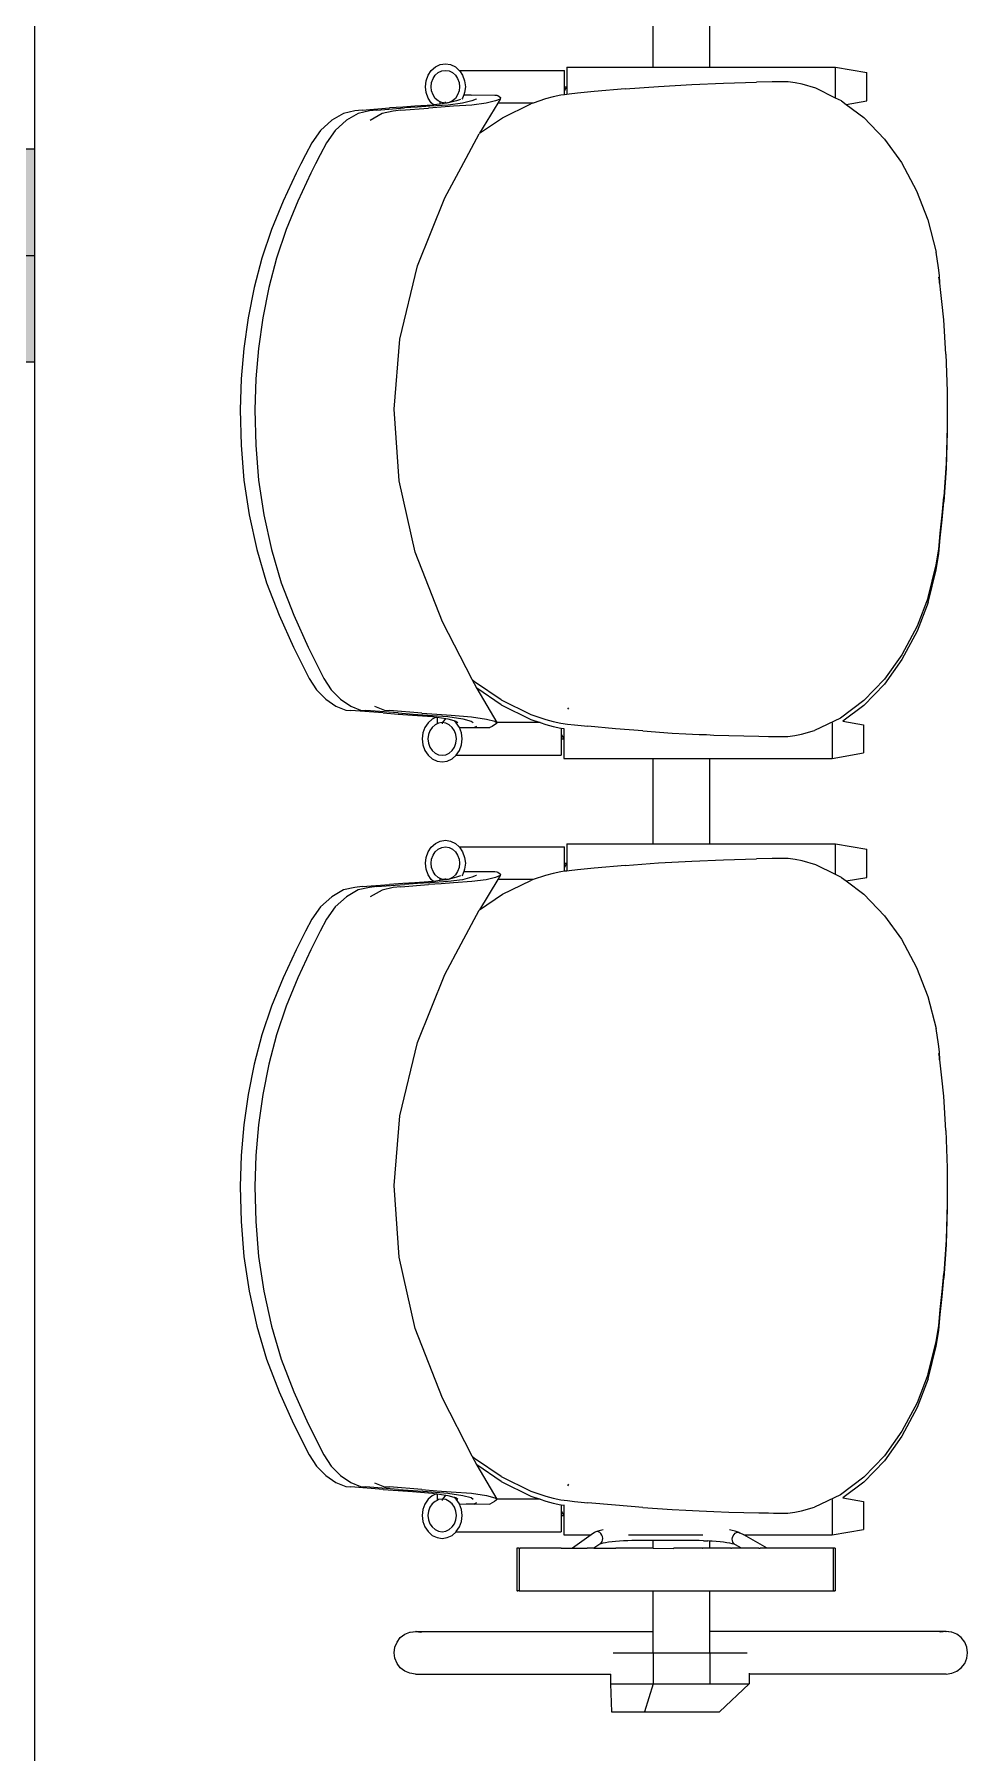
# Model space of a CAD drawing. Header units: millimetres. Extents: x -280308 to 6402717, y -14 to 2073074.
# Drawn here: x -19367 to -18711, y 563670 to 564879 of the extents above; entities that cross this region are included whole.
import ezdxf

# ---------------------------------------------------------------- set-up
doc = ezdxf.new("R2010")
doc.units = ezdxf.units.MM
doc.layers.get('0').update_dxf_attribs({"lineweight": 0})
for name, color, linetype, lineweight in [('A-ALINE-1', 91, 'Continuous', 20), ('A-ALINE-6', 117, 'Continuous', 9), ('A-FURN-EQPM', 177, 'Continuous', 0)]:
    doc.layers.add(name, color=color, linetype=linetype, lineweight=lineweight)
doc.layers.add('A-FILL-1', color=7, linetype='Continuous', lineweight=0, true_color=0x454545)

# ---------------------------------------------------------------- blocks, each defined once
blk = doc.blocks.new('A$Ccf87384a')
blk.add_wipeout([(-75, 75), (75, 75), (75, -75), (-75, -75)])
blk.add_wipeout([(-75, -75), (-75, 75), (75, 75), (75, -75)])
at = {"layer": 'A-FILL-1', "ltscale": 0.25}
h = blk.add_hatch(color=256, dxfattribs=at)
h.dxf.hatch_style = 1
h.paths.add_polyline_path([(-75, -75), (-75, 75), (75, 75), (75, -75)])
at = {"layer": 'A-ALINE-1'}
blk.add_lwpolyline([(-75, -75), (-75, 75), (75, 75), (75, -75)], close=True, dxfattribs=at)
at = {"layer": 'A-FILL-1', "ltscale": 0.25}
for p, q in [((0, 75), (0, -75)), ((-75, 0), (75, 0))]:
    blk.add_line(p, q, dxfattribs=at)
blk = doc.blocks.new('A$Cf856f872')
at = {"ltscale": 0.25}
blk.add_blockref('A$Ccf87384a', (26572.8, -9972), dxfattribs=at)
at = {"layer": 'A-ALINE-6'}
blk.add_lwpolyline([(26497.8, -12897), (26497.8, -8997), (26647.8, -8997), (26647.8, -12897)], close=True, dxfattribs=at)
blk = doc.blocks.new('A$C3a0a0d7c')
at = {"color": 0, "linetype": 'ByBlock', "lineweight": -2}
for p, q in [((-0.0692, 1.1563), (-0.0692, 1.2218)), ((-0.0292, 1.1563), (-0.0292, 1.2218)), ((-0.1574, 1.1563), (-0.1794, 1.1525)), ((-0.1794, 1.1326), (-0.1794, 1.1525)), ((-0.0692, 1.1563), (-0.1574, 1.1563)), ((-0.1574, 1.1346), (-0.1574, 1.1563)), ((-0.0292, 1.1563), (-0.0692, 1.1563)), ((0.0313, 1.1563), (-0.0292, 1.1563)), ((0.0313, 1.1563), (0.0313, 1.1371)), ((0.107, 1.1541), (0.0331, 1.1541)), ((0.0331, 1.1369), (0.0331, 1.1541)), ((0.1046, 1.1506), (0.1032, 1.1467)), ((0.1068, 1.1539), (0.1046, 1.1506)), ((0.107, 1.1541), (0.1068, 1.1539)), ((0.1097, 1.1565), (0.107, 1.1541)), ((0.1081, 1.1483), (0.1071, 1.1455)), ((0.1097, 1.1507), (0.1081, 1.1483)), ((0.1131, 1.1581), (0.1097, 1.1565)), ((0.1117, 1.1525), (0.1097, 1.1507)), ((0.1141, 1.1537), (0.1117, 1.1525)), ((0.1167, 1.1587), (0.1131, 1.1581)), ((0.1167, 1.1541), (0.1141, 1.1537)), ((0.1203, 1.1581), (0.1167, 1.1587)), ((0.1193, 1.1537), (0.1167, 1.1541)), ((0.1217, 1.1525), (0.1193, 1.1537)), ((0.1237, 1.1565), (0.1203, 1.1581)), ((0.1238, 1.1507), (0.1217, 1.1525)), ((0.1266, 1.1539), (0.1237, 1.1565)), ((0.1254, 1.1483), (0.1238, 1.1507)), ((0.1264, 1.1455), (0.1254, 1.1483)), ((0.1289, 1.1506), (0.1266, 1.1539)), ((0.1302, 1.1467), (0.1289, 1.1506)), ((-0.1574, 1.1346), (-0.1435, 1.1415)), ((-0.1435, 1.1415), (-0.134, 1.1443)), ((-0.134, 1.1443), (-0.1291, 1.1453)), ((-0.1291, 1.1453), (-0.1241, 1.146)), ((-0.1241, 1.146), (-0.1185, 1.1459)), ((-0.1185, 1.1459), (-0.113, 1.1459)), ((-0.113, 1.1459), (-0.1019, 1.1457)), ((-0.0786, 1.145), (-0.1019, 1.1457)), ((-0.0565, 1.1441), (-0.0786, 1.145)), ((-0.033, 1.1428), (-0.0565, 1.1441)), ((-0.0095, 1.141), (-0.033, 1.1428)), ((-0.0095, 1.141), (0.0122, 1.1392)), ((0.0122, 1.1392), (0.0239, 1.138)), ((0.0239, 1.138), (0.0298, 1.1373)), ((0.0298, 1.1373), (0.0313, 1.1371)), ((0.0331, 1.1426), (0.0313, 1.1426)), ((0.0331, 1.1396), (0.0313, 1.1426)), ((0.0313, 1.1371), (0.0331, 1.1369)), ((0.0331, 1.1369), (0.0357, 1.1366)), ((0.0357, 1.1366), (0.0411, 1.1354)), ((0.0798, 1.1364), (0.0781, 1.1349)), ((0.0806, 1.1366), (0.0798, 1.1364)), ((0.0819, 1.1367), (0.0806, 1.1366)), ((0.0986, 1.1368), (0.0819, 1.1367)), ((0.1, 1.1368), (0.0986, 1.1368)), ((0.1, 1.1368), (0.0986, 1.1367)), ((0.1038, 1.1368), (0.1, 1.1368)), ((0.1032, 1.1467), (0.1027, 1.1426)), ((0.1027, 1.1426), (0.1032, 1.1384)), ((0.1032, 1.1384), (0.1038, 1.1368)), ((0.1038, 1.1368), (0.1046, 1.1345)), ((0.1071, 1.1455), (0.1067, 1.1426)), ((0.1067, 1.1426), (0.1071, 1.1396)), ((0.1071, 1.1396), (0.1081, 1.1368)), ((0.1081, 1.1368), (0.1097, 1.1344)), ((0.1238, 1.1344), (0.1254, 1.1368)), ((0.1254, 1.1368), (0.1264, 1.1396)), ((0.1267, 1.1426), (0.1264, 1.1455)), ((0.1264, 1.1396), (0.1267, 1.1426)), ((0.1289, 1.1345), (0.1302, 1.1384)), ((0.1307, 1.1426), (0.1302, 1.1467)), ((0.1302, 1.1384), (0.1307, 1.1426)), ((-0.1649, 1.1301), (-0.1794, 1.1326)), ((-0.1649, 1.1301), (-0.1772, 1.1209)), ((-0.1616, 1.1326), (-0.1649, 1.1301)), ((-0.1616, 1.1326), (-0.1574, 1.1346)), ((0.0411, 1.1354), (0.0464, 1.134)), ((0.0464, 1.134), (0.055, 1.1311)), ((0.055, 1.1311), (0.0567, 1.1305)), ((0.055, 1.1311), (0.0799, 1.1311)), ((0.0767, 1.1208), (0.0567, 1.1305)), ((0.0781, 1.1349), (0.0782, 1.1339)), ((0.0782, 1.1339), (0.0815, 1.1326)), ((0.0782, 1.1339), (0.0799, 1.1311)), ((0.0799, 1.1311), (0.0927, 1.1099)), ((0.0815, 1.1326), (0.0881, 1.1309)), ((0.0881, 1.1309), (0.0981, 1.1297)), ((0.0949, 1.134), (0.095, 1.1339)), ((0.095, 1.1339), (0.0982, 1.1327)), ((0.0981, 1.1297), (0.111, 1.1288)), ((0.0982, 1.1327), (0.1048, 1.131)), ((0.1046, 1.1345), (0.1051, 1.1338)), ((0.1048, 1.131), (0.1148, 1.1297)), ((0.1062, 1.1337), (0.1089, 1.1327)), ((0.1089, 1.1327), (0.1154, 1.131)), ((0.1097, 1.1344), (0.1117, 1.1326)), ((0.111, 1.1288), (0.1196, 1.1282)), ((0.1117, 1.1326), (0.1141, 1.1314)), ((0.1141, 1.1314), (0.1167, 1.1311)), ((0.1148, 1.1297), (0.1276, 1.1289)), ((0.1154, 1.131), (0.1162, 1.1309)), ((0.1162, 1.1309), (0.1203, 1.1304)), ((0.1167, 1.1311), (0.1167, 1.1319)), ((0.1167, 1.1311), (0.1193, 1.1314)), ((0.1193, 1.1314), (0.1203, 1.1319)), ((0.1196, 1.1282), (0.1287, 1.1276)), ((0.1203, 1.1319), (0.1217, 1.1326)), ((0.1203, 1.1304), (0.1203, 1.1319)), ((0.1203, 1.1304), (0.1251, 1.1298)), ((0.1217, 1.1326), (0.1238, 1.1344)), ((0.1251, 1.1298), (0.1266, 1.1312)), ((0.1251, 1.1298), (0.1254, 1.1297)), ((0.1254, 1.1297), (0.1382, 1.1289)), ((0.1266, 1.1312), (0.1289, 1.1345)), ((0.1276, 1.1289), (0.1362, 1.1283)), ((0.1481, 1.1261), (0.1287, 1.1276)), ((0.1362, 1.1283), (0.1454, 1.1277)), ((0.1382, 1.1289), (0.1467, 1.1283)), ((0.1648, 1.1262), (0.1454, 1.1277)), ((0.1467, 1.1283), (0.1559, 1.1277)), ((0.1481, 1.1261), (0.1533, 1.1255)), ((0.1533, 1.1255), (0.1612, 1.1237)), ((0.1752, 1.1262), (0.1559, 1.1277)), ((0.1612, 1.1237), (0.1696, 1.1189)), ((0.1648, 1.1262), (0.17, 1.1256)), ((0.17, 1.1256), (0.1779, 1.1238)), ((0.1752, 1.1262), (0.1804, 1.1256)), ((0.1779, 1.1238), (0.1862, 1.119)), ((0.1804, 1.1256), (0.1882, 1.1238)), ((0.1882, 1.1238), (0.1966, 1.119)), ((-0.1772, 1.1209), (-0.1919, 1.1056)), ((0.0927, 1.1099), (0.0767, 1.1208)), ((0.1862, 1.119), (0.1941, 1.1119)), ((0.1941, 1.1119), (0.2002, 1.1032)), ((0.1966, 1.119), (0.2044, 1.1119)), ((0.2044, 1.1119), (0.2105, 1.1032)), ((-0.1919, 1.1056), (-0.2037, 1.0892)), ((0.0927, 1.1099), (0.093, 1.1095)), ((0.1056, 1.0858), (0.093, 1.1095)), ((0.2002, 1.1032), (0.2046, 1.0948)), ((0.2105, 1.1032), (0.2149, 1.0948)), ((-0.2037, 1.0892), (-0.2144, 1.0693)), ((0.2046, 1.0948), (0.208, 1.0883)), ((0.208, 1.0883), (0.2113, 1.0817)), ((0.2149, 1.0948), (0.2183, 1.0883)), ((0.2183, 1.0883), (0.2216, 1.0817)), ((0.117, 1.0644), (0.1056, 1.0858)), ((0.2113, 1.0817), (0.2204, 1.0621)), ((0.2216, 1.0817), (0.2307, 1.0621)), ((-0.2144, 1.0693), (-0.2222, 1.0489)), ((0.1364, 1.0166), (0.117, 1.0644)), ((0.2204, 1.0621), (0.2285, 1.0422)), ((0.2307, 1.0621), (0.2388, 1.0422)), ((-0.2222, 1.0489), (-0.2281, 1.0263)), ((0.2285, 1.0422), (0.2353, 1.022)), ((0.2388, 1.0422), (0.2456, 1.022)), ((-0.2304, 1.0099), (-0.2298, 1.0153)), ((-0.2298, 1.0153), (-0.2281, 1.0263)), ((0.1488, 0.965), (0.1364, 1.0166)), ((0.2353, 1.022), (0.2408, 1.0013)), ((0.2456, 1.022), (0.2511, 1.0013)), ((-0.2315, 0.998), (-0.2308, 1.0044)), ((-0.2308, 1.0044), (-0.2304, 1.0099)), ((-0.2305, 1.0044), (-0.2304, 1.0064)), ((-0.2304, 1.0064), (-0.2301, 1.0087)), ((-0.2335, 0.9787), (-0.2322, 0.9916)), ((-0.2322, 0.9916), (-0.2315, 0.998)), ((0.2408, 1.0013), (0.2451, 0.98)), ((0.2511, 1.0013), (0.2554, 0.98)), ((-0.235, 0.9546), (-0.2335, 0.9787)), ((0.2451, 0.98), (0.248, 0.9586)), ((0.2554, 0.98), (0.2583, 0.9586)), ((-0.235, 0.9546), (-0.2359, 0.9284)), ((0.1527, 0.9159), (0.1488, 0.965)), ((0.248, 0.9586), (0.2498, 0.9371)), ((0.2583, 0.9586), (0.2601, 0.9371)), ((0.2498, 0.9371), (0.2505, 0.9154)), ((0.2601, 0.9371), (0.2608, 0.9154)), ((-0.2359, 0.9284), (-0.2359, 0.925)), ((-0.2359, 0.925), (-0.2359, 0.9249)), ((-0.2359, 0.9249), (-0.2359, 0.9034)), ((0.1493, 0.8655), (0.1527, 0.9159)), ((0.2505, 0.9154), (0.25, 0.8906)), ((0.2608, 0.9154), (0.2603, 0.8906)), ((-0.2359, 0.9034), (-0.2351, 0.8779)), ((-0.2359, 0.9034), (-0.2359, 0.8999)), ((-0.2359, 0.8999), (-0.2351, 0.8744)), ((0.25, 0.8906), (0.248, 0.866)), ((0.2603, 0.8906), (0.2583, 0.866)), ((-0.2351, 0.8779), (-0.2336, 0.8542)), ((-0.2351, 0.8744), (-0.2336, 0.8508)), ((0.138, 0.8154), (0.1493, 0.8655)), ((0.248, 0.866), (0.2444, 0.8416)), ((0.2583, 0.866), (0.2547, 0.8416)), ((-0.2324, 0.8414), (-0.2336, 0.8542)), ((-0.2324, 0.838), (-0.2336, 0.8508)), ((-0.2317, 0.8351), (-0.2324, 0.8414)), ((-0.2317, 0.8316), (-0.2324, 0.838)), ((-0.2309, 0.8287), (-0.2317, 0.8351)), ((0.2444, 0.8416), (0.239, 0.8172)), ((0.2547, 0.8416), (0.2493, 0.8172)), ((-0.2309, 0.8253), (-0.2317, 0.8316)), ((-0.2305, 0.8231), (-0.2309, 0.8287)), ((-0.2305, 0.8197), (-0.2309, 0.8253)), ((-0.2299, 0.8175), (-0.2305, 0.8231)), ((-0.2299, 0.8141), (-0.2305, 0.8197)), ((-0.2282, 0.8064), (-0.2299, 0.8175)), ((-0.2282, 0.803), (-0.2299, 0.8141)), ((0.1188, 0.7664), (0.138, 0.8154)), ((0.239, 0.8172), (0.2321, 0.7938)), ((0.2493, 0.8172), (0.2424, 0.7938)), ((-0.2225, 0.7835), (-0.2282, 0.8064)), ((-0.2225, 0.78), (-0.2282, 0.803)), ((0.2321, 0.7938), (0.2233, 0.7709)), ((0.2424, 0.7938), (0.2336, 0.7709)), ((-0.2225, 0.7835), (-0.2148, 0.7632)), ((-0.2225, 0.78), (-0.2148, 0.7598)), ((-0.2148, 0.7632), (-0.2041, 0.7432)), ((0.0978, 0.7257), (0.1188, 0.7664)), ((0.2233, 0.7709), (0.2131, 0.7485)), ((0.2336, 0.7709), (0.2234, 0.7485)), ((-0.2148, 0.7598), (-0.2041, 0.7398)), ((-0.2041, 0.7432), (-0.1918, 0.726)), ((-0.2041, 0.7398), (-0.1918, 0.7225)), ((0.2131, 0.7485), (0.2022, 0.7265)), ((0.2234, 0.7485), (0.2125, 0.7265)), ((-0.1918, 0.726), (-0.1774, 0.7109)), ((0.0946, 0.7196), (0.0978, 0.7257)), ((0.0955, 0.7236), (0.0978, 0.7257)), ((0.2022, 0.7265), (0.197, 0.7186)), ((0.2125, 0.7265), (0.2073, 0.7186)), ((-0.1918, 0.7225), (-0.1774, 0.7074)), ((0.0776, 0.7114), (0.0955, 0.7236)), ((0.0776, 0.7079), (0.0946, 0.7196)), ((0.0946, 0.7194), (0.0805, 0.6955)), ((0.0946, 0.7194), (0.0946, 0.7196)), ((0.197, 0.7186), (0.1904, 0.712)), ((0.2073, 0.7186), (0.2007, 0.712)), ((-0.1774, 0.7109), (-0.1608, 0.6985)), ((-0.1774, 0.7074), (-0.1626, 0.6964)), ((0.0306, 0.7049), (0.03, 0.7059)), ((0.0566, 0.7011), (0.0462, 0.6976)), ((0.0776, 0.7114), (0.0566, 0.7011)), ((0.0776, 0.7079), (0.0566, 0.6976)), ((0.1227, 0.7014), (0.1127, 0.7007)), ((0.1294, 0.7008), (0.1151, 0.6997)), ((0.1333, 0.7022), (0.1227, 0.7014)), ((0.1399, 0.7008), (0.1257, 0.6997)), ((0.1394, 0.7015), (0.1294, 0.7008)), ((0.1333, 0.7022), (0.156, 0.704)), ((0.15, 0.7023), (0.1394, 0.7015)), ((0.1499, 0.7015), (0.1399, 0.7008)), ((0.1605, 0.7023), (0.1499, 0.7015)), ((0.15, 0.7023), (0.1727, 0.704)), ((0.1596, 0.7042), (0.156, 0.704)), ((0.1665, 0.707), (0.1596, 0.7042)), ((0.1605, 0.7023), (0.1831, 0.704)), ((0.1763, 0.7043), (0.1727, 0.704)), ((0.1832, 0.7071), (0.1763, 0.7043)), ((0.1866, 0.7043), (0.1831, 0.704)), ((0.1904, 0.712), (0.1832, 0.7071)), ((0.1936, 0.7071), (0.1866, 0.7043)), ((0.2007, 0.712), (0.1936, 0.7071)), ((-0.1626, 0.6964), (-0.1771, 0.6939)), ((-0.1771, 0.6939), (-0.1771, 0.6741)), ((-0.1626, 0.6964), (-0.1625, 0.6964)), ((-0.1608, 0.6985), (-0.1427, 0.6899)), ((-0.1551, 0.6952), (-0.1551, 0.6703)), ((-0.1336, 0.6873), (-0.1427, 0.6899)), ((-0.022, 0.6896), (-0.0427, 0.6881)), ((-0.022, 0.6896), (-0.0028, 0.6912)), ((-0.0028, 0.6912), (0.0167, 0.6929)), ((0.0261, 0.6939), (0.0167, 0.6929)), ((0.0308, 0.6944), (0.0261, 0.6939)), ((0.0355, 0.695), (0.0308, 0.6944)), ((0.0354, 0.6915), (0.0335, 0.6913)), ((0.0335, 0.6914), (0.0335, 0.6913)), ((0.0335, 0.6913), (0.0335, 0.6703)), ((0.0355, 0.6915), (0.0354, 0.6915)), ((0.0354, 0.6915), (0.0354, 0.6725)), ((0.0409, 0.6962), (0.0355, 0.695)), ((0.0409, 0.6927), (0.0355, 0.6915)), ((0.0462, 0.6976), (0.0409, 0.6962)), ((0.0462, 0.6941), (0.0409, 0.6927)), ((0.0502, 0.6955), (0.0462, 0.6941)), ((0.0566, 0.6976), (0.0502, 0.6955)), ((0.0502, 0.6955), (0.0805, 0.6955)), ((0.0819, 0.6964), (0.0804, 0.6954)), ((0.0805, 0.6955), (0.0804, 0.6954)), ((0.0804, 0.6954), (0.081, 0.6947)), ((0.081, 0.6947), (0.0823, 0.6938)), ((0.0878, 0.698), (0.0819, 0.6964)), ((0.0823, 0.6938), (0.0839, 0.6928)), ((0.0839, 0.6928), (0.0855, 0.692)), ((0.0963, 0.6921), (0.0855, 0.692)), ((0.0984, 0.6996), (0.0878, 0.698)), ((0.0948, 0.6928), (0.0963, 0.6921)), ((0.1022, 0.6921), (0.0963, 0.6921)), ((0.0963, 0.6921), (0.0965, 0.692)), ((0.1069, 0.6921), (0.0965, 0.692)), ((0.0972, 0.6955), (0.0971, 0.6955)), ((0.0986, 0.6965), (0.0972, 0.6955)), ((0.1127, 0.7007), (0.0984, 0.6996)), ((0.1045, 0.6981), (0.0986, 0.6965)), ((0.1151, 0.6997), (0.1045, 0.6981)), ((0.1055, 0.6882), (0.1069, 0.692)), ((0.1069, 0.6921), (0.1091, 0.6954)), ((0.1069, 0.692), (0.1069, 0.6921)), ((0.1093, 0.6965), (0.1079, 0.6955)), ((0.1091, 0.6954), (0.1109, 0.6969)), ((0.1109, 0.6969), (0.1093, 0.6965)), ((0.1094, 0.687), (0.1103, 0.6897)), ((0.1103, 0.6897), (0.1119, 0.6921)), ((0.1151, 0.6981), (0.1109, 0.6969)), ((0.1119, 0.6921), (0.114, 0.6939)), ((0.114, 0.6939), (0.1164, 0.6951)), ((0.1163, 0.6983), (0.1151, 0.6981)), ((0.1226, 0.6993), (0.1163, 0.6983)), ((0.1182, 0.6957), (0.1163, 0.6983)), ((0.1164, 0.6951), (0.119, 0.6955)), ((0.119, 0.6955), (0.1216, 0.6951)), ((0.119, 0.6955), (0.119, 0.6946)), ((0.1216, 0.6951), (0.1226, 0.6946)), ((0.1226, 0.6993), (0.1226, 0.6946)), ((0.1231, 0.6993), (0.1226, 0.6993)), ((0.1226, 0.6946), (0.124, 0.6939)), ((0.1257, 0.6997), (0.1231, 0.6993)), ((0.1231, 0.6993), (0.126, 0.6979)), ((0.124, 0.6939), (0.1261, 0.6921)), ((0.126, 0.6979), (0.1289, 0.6954)), ((0.1261, 0.6921), (0.1277, 0.6897)), ((0.1277, 0.6897), (0.1287, 0.687)), ((0.1289, 0.6954), (0.1311, 0.692)), ((0.1311, 0.692), (0.1325, 0.6882)), ((-0.1288, 0.6863), (-0.1336, 0.6873)), ((-0.124, 0.6856), (-0.1288, 0.6863)), ((-0.1189, 0.6857), (-0.124, 0.6856)), ((-0.1138, 0.6857), (-0.1189, 0.6857)), ((-0.1103, 0.6858), (-0.1138, 0.6857)), ((-0.1036, 0.6859), (-0.1103, 0.6858)), ((-0.0824, 0.6864), (-0.1036, 0.6859)), ((-0.072, 0.6867), (-0.0824, 0.6864)), ((-0.0668, 0.687), (-0.072, 0.6867)), ((-0.0616, 0.6872), (-0.0668, 0.687)), ((-0.0569, 0.6874), (-0.0616, 0.6872)), ((-0.0522, 0.6876), (-0.0569, 0.6874)), ((-0.0427, 0.6881), (-0.0522, 0.6876)), ((0.0354, 0.687), (0.0335, 0.684)), ((0.0354, 0.684), (0.0335, 0.684)), ((0.105, 0.684), (0.1055, 0.6882)), ((0.1055, 0.6798), (0.105, 0.684)), ((0.1069, 0.6759), (0.1055, 0.6798)), ((0.109, 0.684), (0.1094, 0.687)), ((0.1094, 0.681), (0.109, 0.684)), ((0.1103, 0.6782), (0.1094, 0.681)), ((0.1119, 0.6759), (0.1103, 0.6782)), ((0.1277, 0.6782), (0.1261, 0.6759)), ((0.1287, 0.681), (0.1277, 0.6782)), ((0.1287, 0.687), (0.129, 0.684)), ((0.129, 0.684), (0.1287, 0.681)), ((0.1325, 0.6798), (0.1311, 0.6759)), ((0.1325, 0.6882), (0.133, 0.684)), ((0.133, 0.684), (0.1325, 0.6798)), ((-0.1551, 0.6703), (-0.1771, 0.6741)), ((-0.0692, 0.6703), (-0.1551, 0.6703)), ((-0.0692, 0.6103), (-0.0692, 0.6703)), ((-0.0292, 0.6703), (-0.0692, 0.6703)), ((-0.0292, 0.6103), (-0.0292, 0.6703)), ((0.0335, 0.6703), (-0.0292, 0.6703)), ((0.1092, 0.6725), (0.0354, 0.6725)), ((0.1091, 0.6726), (0.1069, 0.6759)), ((0.1092, 0.6725), (0.1091, 0.6726)), ((0.112, 0.67), (0.1092, 0.6725)), ((0.114, 0.674), (0.1119, 0.6759)), ((0.1154, 0.6684), (0.112, 0.67)), ((0.1164, 0.6729), (0.114, 0.674)), ((0.119, 0.6679), (0.1154, 0.6684)), ((0.119, 0.6725), (0.1164, 0.6729)), ((0.1216, 0.6729), (0.119, 0.6725)), ((0.1226, 0.6684), (0.119, 0.6679)), ((0.124, 0.674), (0.1216, 0.6729)), ((0.126, 0.67), (0.1226, 0.6684)), ((0.1261, 0.6759), (0.124, 0.674)), ((0.1289, 0.6726), (0.126, 0.67)), ((0.1311, 0.6759), (0.1289, 0.6726)), ((-0.1574, 0.6103), (-0.1794, 0.6065)), ((-0.1794, 0.5866), (-0.1794, 0.6065)), ((-0.0692, 0.6103), (-0.1574, 0.6103)), ((-0.1574, 0.5886), (-0.1574, 0.6103)), ((-0.0292, 0.6103), (-0.0692, 0.6103)), ((0.0313, 0.6103), (-0.0292, 0.6103)), ((0.0313, 0.6103), (0.0313, 0.5911)), ((0.107, 0.6081), (0.0331, 0.6081)), ((0.0331, 0.5909), (0.0331, 0.6081)), ((0.1046, 0.6046), (0.1032, 0.6007)), ((0.1068, 0.6079), (0.1046, 0.6046)), ((0.107, 0.6081), (0.1068, 0.6079)), ((0.1097, 0.6105), (0.107, 0.6081)), ((0.1097, 0.6047), (0.1081, 0.6023)), ((0.1131, 0.6121), (0.1097, 0.6105)), ((0.1117, 0.6065), (0.1097, 0.6047)), ((0.1141, 0.6077), (0.1117, 0.6065)), ((0.1167, 0.6127), (0.1131, 0.6121)), ((0.1167, 0.6081), (0.1141, 0.6077)), ((0.1203, 0.6121), (0.1167, 0.6127)), ((0.1193, 0.6077), (0.1167, 0.6081)), ((0.1217, 0.6065), (0.1193, 0.6077)), ((0.1237, 0.6105), (0.1203, 0.6121)), ((0.1238, 0.6047), (0.1217, 0.6065)), ((0.1266, 0.6079), (0.1237, 0.6105)), ((0.1254, 0.6023), (0.1238, 0.6047)), ((0.1289, 0.6046), (0.1266, 0.6079)), ((0.1302, 0.6007), (0.1289, 0.6046)), ((-0.1574, 0.5886), (-0.1435, 0.5955)), ((-0.1435, 0.5955), (-0.134, 0.5983)), ((-0.134, 0.5983), (-0.1291, 0.5993)), ((-0.1291, 0.5993), (-0.1241, 0.6)), ((-0.1241, 0.6), (-0.1185, 0.5999)), ((-0.1185, 0.5999), (-0.113, 0.5999)), ((-0.113, 0.5999), (-0.1019, 0.5997)), ((-0.0786, 0.599), (-0.1019, 0.5997)), ((-0.0565, 0.5981), (-0.0786, 0.599)), ((-0.033, 0.5968), (-0.0565, 0.5981)), ((-0.0095, 0.595), (-0.033, 0.5968)), ((-0.0095, 0.595), (0.0122, 0.5932)), ((0.0122, 0.5932), (0.0239, 0.592)), ((0.0331, 0.5966), (0.0313, 0.5966)), ((0.0331, 0.5936), (0.0313, 0.5966)), ((0.1032, 0.6007), (0.1027, 0.5966)), ((0.1027, 0.5966), (0.1032, 0.5924)), ((0.1032, 0.5924), (0.1038, 0.5908)), ((0.1071, 0.5995), (0.1067, 0.5966)), ((0.1067, 0.5966), (0.1071, 0.5936)), ((0.1081, 0.6023), (0.1071, 0.5995)), ((0.1071, 0.5936), (0.1081, 0.5908)), ((0.1264, 0.5995), (0.1254, 0.6023)), ((0.1254, 0.5908), (0.1264, 0.5936)), ((0.1267, 0.5966), (0.1264, 0.5995)), ((0.1264, 0.5936), (0.1267, 0.5966)), ((0.1289, 0.5885), (0.1302, 0.5924)), ((0.1307, 0.5966), (0.1302, 0.6007)), ((0.1302, 0.5924), (0.1307, 0.5966)), ((-0.1649, 0.5841), (-0.1794, 0.5866)), ((-0.1649, 0.5841), (-0.1772, 0.5749)), ((-0.1616, 0.5866), (-0.1649, 0.5841)), ((-0.1616, 0.5866), (-0.1574, 0.5886)), ((0.0239, 0.592), (0.0298, 0.5913)), ((0.0298, 0.5913), (0.0313, 0.5911)), ((0.0313, 0.5911), (0.0331, 0.5909)), ((0.0331, 0.5909), (0.0357, 0.5906)), ((0.0357, 0.5906), (0.0411, 0.5894)), ((0.0411, 0.5894), (0.0464, 0.588)), ((0.0464, 0.588), (0.055, 0.5851)), ((0.055, 0.5851), (0.0567, 0.5845)), ((0.055, 0.5851), (0.0799, 0.5851)), ((0.0767, 0.5748), (0.0567, 0.5845)), ((0.0798, 0.5904), (0.0781, 0.5889)), ((0.0781, 0.5889), (0.0782, 0.5879)), ((0.0782, 0.5879), (0.0815, 0.5866)), ((0.0782, 0.5879), (0.0799, 0.5851)), ((0.0806, 0.5906), (0.0798, 0.5904)), ((0.0799, 0.5851), (0.0927, 0.5639)), ((0.0819, 0.5907), (0.0806, 0.5906)), ((0.0815, 0.5866), (0.0881, 0.5849)), ((0.0986, 0.5908), (0.0819, 0.5907)), ((0.0881, 0.5849), (0.0981, 0.5837)), ((0.0949, 0.588), (0.095, 0.5879)), ((0.095, 0.5879), (0.0982, 0.5867)), ((0.0981, 0.5837), (0.111, 0.5828)), ((0.0982, 0.5867), (0.1048, 0.585)), ((0.1, 0.5908), (0.0986, 0.5908)), ((0.1, 0.5908), (0.0986, 0.5907)), ((0.1038, 0.5908), (0.1, 0.5908)), ((0.1038, 0.5908), (0.1046, 0.5885)), ((0.1046, 0.5885), (0.1051, 0.5878)), ((0.1048, 0.585), (0.1148, 0.5837)), ((0.1062, 0.5877), (0.1089, 0.5867)), ((0.1081, 0.5908), (0.1097, 0.5884)), ((0.1089, 0.5867), (0.1154, 0.585)), ((0.1097, 0.5884), (0.1117, 0.5866)), ((0.111, 0.5828), (0.1196, 0.5822)), ((0.1117, 0.5866), (0.1141, 0.5854)), ((0.1141, 0.5854), (0.1167, 0.5851)), ((0.1148, 0.5837), (0.1276, 0.5829)), ((0.1154, 0.585), (0.1162, 0.5849)), ((0.1162, 0.5849), (0.1203, 0.5844)), ((0.1167, 0.5851), (0.1167, 0.5859)), ((0.1167, 0.5851), (0.1193, 0.5854)), ((0.1193, 0.5854), (0.1203, 0.5859)), ((0.1196, 0.5822), (0.1287, 0.5816)), ((0.1203, 0.5859), (0.1217, 0.5866)), ((0.1203, 0.5844), (0.1203, 0.5859)), ((0.1203, 0.5844), (0.1251, 0.5838)), ((0.1217, 0.5866), (0.1238, 0.5884)), ((0.1238, 0.5884), (0.1254, 0.5908)), ((0.1251, 0.5838), (0.1266, 0.5852)), ((0.1251, 0.5838), (0.1254, 0.5837)), ((0.1254, 0.5837), (0.1382, 0.5829)), ((0.1266, 0.5852), (0.1289, 0.5885)), ((0.1276, 0.5829), (0.1362, 0.5823)), ((0.1481, 0.5801), (0.1287, 0.5816)), ((0.1362, 0.5823), (0.1454, 0.5817)), ((0.1382, 0.5829), (0.1467, 0.5823)), ((0.1648, 0.5802), (0.1454, 0.5817)), ((0.1467, 0.5823), (0.1559, 0.5817)), ((0.1481, 0.5801), (0.1533, 0.5795)), ((0.1752, 0.5802), (0.1559, 0.5817)), ((0.1648, 0.5802), (0.17, 0.5796)), ((0.1752, 0.5802), (0.1804, 0.5796)), ((-0.1772, 0.5749), (-0.1919, 0.5596)), ((0.0927, 0.5639), (0.0767, 0.5748)), ((0.1533, 0.5795), (0.1612, 0.5777)), ((0.1612, 0.5777), (0.1696, 0.5729)), ((0.17, 0.5796), (0.1779, 0.5778)), ((0.1779, 0.5778), (0.1862, 0.573)), ((0.1804, 0.5796), (0.1882, 0.5778)), ((0.1862, 0.573), (0.1941, 0.5659)), ((0.1882, 0.5778), (0.1966, 0.573)), ((0.1966, 0.573), (0.2044, 0.5659)), ((-0.1919, 0.5596), (-0.2037, 0.5432)), ((0.0927, 0.5639), (0.093, 0.5635)), ((0.1056, 0.5398), (0.093, 0.5635)), ((0.1941, 0.5659), (0.2002, 0.5572)), ((0.2002, 0.5572), (0.2046, 0.5488)), ((0.2044, 0.5659), (0.2105, 0.5572)), ((0.2105, 0.5572), (0.2149, 0.5488)), ((0.2046, 0.5488), (0.208, 0.5423)), ((0.2149, 0.5488), (0.2183, 0.5423)), ((-0.2037, 0.5432), (-0.2144, 0.5233)), ((0.117, 0.5184), (0.1056, 0.5398)), ((0.208, 0.5423), (0.2113, 0.5357)), ((0.2113, 0.5357), (0.2204, 0.5161)), ((0.2183, 0.5423), (0.2216, 0.5357)), ((0.2216, 0.5357), (0.2307, 0.5161)), ((-0.2144, 0.5233), (-0.2222, 0.5029)), ((0.1364, 0.4706), (0.117, 0.5184)), ((0.2204, 0.5161), (0.2285, 0.4962)), ((0.2307, 0.5161), (0.2388, 0.4962)), ((-0.2222, 0.5029), (-0.2281, 0.4803)), ((0.2285, 0.4962), (0.2353, 0.476)), ((0.2388, 0.4962), (0.2456, 0.476)), ((-0.2298, 0.4693), (-0.2281, 0.4803)), ((0.2353, 0.476), (0.2408, 0.4553)), ((0.2456, 0.476), (0.2511, 0.4553)), ((-0.2308, 0.4584), (-0.2304, 0.4639)), ((-0.2305, 0.4584), (-0.2304, 0.4604)), ((-0.2304, 0.4639), (-0.2298, 0.4693)), ((-0.2304, 0.4604), (-0.2301, 0.4627)), ((0.1488, 0.419), (0.1364, 0.4706)), ((-0.2322, 0.4456), (-0.2315, 0.452)), ((-0.2315, 0.452), (-0.2308, 0.4584)), ((0.2408, 0.4553), (0.2451, 0.434)), ((0.2511, 0.4553), (0.2554, 0.434)), ((-0.2335, 0.4327), (-0.2322, 0.4456)), ((-0.235, 0.4086), (-0.2335, 0.4327)), ((0.2451, 0.434), (0.248, 0.4126)), ((0.2554, 0.434), (0.2583, 0.4126)), ((0.1527, 0.3699), (0.1488, 0.419)), ((0.248, 0.4126), (0.2498, 0.3911)), ((0.2583, 0.4126), (0.2601, 0.3911)), ((-0.235, 0.4086), (-0.2359, 0.3824)), ((0.2498, 0.3911), (0.2505, 0.3694)), ((0.2601, 0.3911), (0.2608, 0.3694)), ((-0.2359, 0.3824), (-0.2359, 0.379)), ((-0.2359, 0.379), (-0.2359, 0.3789)), ((-0.2359, 0.3789), (-0.2359, 0.3574)), ((0.1493, 0.3195), (0.1527, 0.3699)), ((0.2505, 0.3694), (0.25, 0.3446)), ((0.2608, 0.3694), (0.2603, 0.3446)), ((-0.2359, 0.3574), (-0.2351, 0.3319)), ((-0.2359, 0.3574), (-0.2359, 0.3539)), ((-0.2359, 0.3539), (-0.2351, 0.3284)), ((0.25, 0.3446), (0.248, 0.32)), ((0.2603, 0.3446), (0.2583, 0.32)), ((-0.2351, 0.3319), (-0.2336, 0.3082)), ((-0.2351, 0.3284), (-0.2336, 0.3048)), ((0.138, 0.2694), (0.1493, 0.3195)), ((0.248, 0.32), (0.2444, 0.2956)), ((0.2583, 0.32), (0.2547, 0.2956)), ((-0.2324, 0.2954), (-0.2336, 0.3082)), ((-0.2324, 0.292), (-0.2336, 0.3048)), ((-0.2317, 0.2891), (-0.2324, 0.2954)), ((-0.2317, 0.2856), (-0.2324, 0.292)), ((0.2444, 0.2956), (0.239, 0.2712)), ((0.2547, 0.2956), (0.2493, 0.2712)), ((-0.2309, 0.2827), (-0.2317, 0.2891)), ((-0.2309, 0.2793), (-0.2317, 0.2856)), ((-0.2305, 0.2771), (-0.2309, 0.2827)), ((-0.2305, 0.2737), (-0.2309, 0.2793)), ((-0.2299, 0.2715), (-0.2305, 0.2771)), ((-0.2299, 0.2681), (-0.2305, 0.2737)), ((-0.2282, 0.2604), (-0.2299, 0.2715)), ((-0.2282, 0.257), (-0.2299, 0.2681)), ((0.1188, 0.2204), (0.138, 0.2694)), ((0.239, 0.2712), (0.2321, 0.2478)), ((0.2493, 0.2712), (0.2424, 0.2478)), ((-0.2225, 0.2375), (-0.2282, 0.2604)), ((-0.2225, 0.234), (-0.2282, 0.257)), ((0.2321, 0.2478), (0.2233, 0.2249)), ((0.2424, 0.2478), (0.2336, 0.2249)), ((-0.2225, 0.2375), (-0.2148, 0.2172)), ((-0.2225, 0.234), (-0.2148, 0.2138)), ((0.0978, 0.1797), (0.1188, 0.2204)), ((0.2233, 0.2249), (0.2131, 0.2025)), ((0.2336, 0.2249), (0.2234, 0.2025)), ((-0.2148, 0.2172), (-0.2041, 0.1972)), ((-0.2148, 0.2138), (-0.2041, 0.1938)), ((-0.2041, 0.1972), (-0.1918, 0.18)), ((-0.2041, 0.1938), (-0.1918, 0.1765)), ((0.2131, 0.2025), (0.2022, 0.1805)), ((0.2234, 0.2025), (0.2125, 0.1805)), ((-0.1918, 0.18), (-0.1774, 0.1649)), ((-0.1918, 0.1765), (-0.1774, 0.1614)), ((0.0776, 0.1654), (0.0955, 0.1776)), ((0.0776, 0.1619), (0.0946, 0.1736)), ((0.0946, 0.1734), (0.0805, 0.1495)), ((0.0946, 0.1736), (0.0978, 0.1797)), ((0.0946, 0.1734), (0.0946, 0.1736)), ((0.0955, 0.1776), (0.0978, 0.1797)), ((0.197, 0.1726), (0.1904, 0.166)), ((0.2022, 0.1805), (0.197, 0.1726)), ((0.2073, 0.1726), (0.2007, 0.166)), ((0.2125, 0.1805), (0.2073, 0.1726)), ((-0.1774, 0.1649), (-0.1608, 0.1525)), ((-0.1774, 0.1614), (-0.1626, 0.1504)), ((0.0306, 0.1589), (0.03, 0.1599)), ((0.0776, 0.1654), (0.0566, 0.1551)), ((0.0776, 0.1619), (0.0566, 0.1516)), ((0.1333, 0.1562), (0.156, 0.158)), ((0.15, 0.1563), (0.1727, 0.158)), ((0.1596, 0.1582), (0.156, 0.158)), ((0.1665, 0.161), (0.1596, 0.1582)), ((0.1605, 0.1563), (0.1831, 0.158)), ((0.1763, 0.1583), (0.1727, 0.158)), ((0.1832, 0.1611), (0.1763, 0.1583)), ((0.1866, 0.1583), (0.1831, 0.158)), ((0.1904, 0.166), (0.1832, 0.1611)), ((0.1936, 0.1611), (0.1866, 0.1583)), ((0.2007, 0.166), (0.1936, 0.1611)), ((-0.1626, 0.1504), (-0.1771, 0.1479)), ((-0.1771, 0.1479), (-0.1771, 0.1281)), ((-0.1626, 0.1504), (-0.1625, 0.1504)), ((-0.1608, 0.1525), (-0.1427, 0.1439)), ((-0.1551, 0.1492), (-0.1551, 0.1243)), ((-0.022, 0.1436), (-0.0028, 0.1452)), ((-0.0028, 0.1452), (0.0167, 0.1469)), ((0.0261, 0.1479), (0.0167, 0.1469)), ((0.0308, 0.1484), (0.0261, 0.1479)), ((0.0355, 0.149), (0.0308, 0.1484)), ((0.0354, 0.1455), (0.0335, 0.1453)), ((0.0335, 0.1454), (0.0335, 0.1453)), ((0.0335, 0.1453), (0.0335, 0.1243)), ((0.0355, 0.1455), (0.0354, 0.1455)), ((0.0354, 0.1455), (0.0354, 0.1265)), ((0.0409, 0.1502), (0.0355, 0.149)), ((0.0409, 0.1467), (0.0355, 0.1455)), ((0.0462, 0.1516), (0.0409, 0.1502)), ((0.0462, 0.1481), (0.0409, 0.1467)), ((0.0566, 0.1551), (0.0462, 0.1516)), ((0.0502, 0.1495), (0.0462, 0.1481)), ((0.0566, 0.1516), (0.0502, 0.1495)), ((0.0502, 0.1495), (0.0805, 0.1495)), ((0.0819, 0.1504), (0.0804, 0.1494)), ((0.0805, 0.1495), (0.0804, 0.1494)), ((0.0804, 0.1494), (0.081, 0.1487)), ((0.081, 0.1487), (0.0823, 0.1478)), ((0.0878, 0.152), (0.0819, 0.1504)), ((0.0823, 0.1478), (0.0839, 0.1468)), ((0.0839, 0.1468), (0.0855, 0.146)), ((0.0963, 0.1461), (0.0855, 0.146)), ((0.0984, 0.1536), (0.0878, 0.152)), ((0.0948, 0.1468), (0.0963, 0.1461)), ((0.1022, 0.1461), (0.0963, 0.1461)), ((0.0963, 0.1461), (0.0965, 0.146)), ((0.1069, 0.1461), (0.0965, 0.146)), ((0.0972, 0.1495), (0.0971, 0.1495)), ((0.0986, 0.1505), (0.0972, 0.1495)), ((0.1127, 0.1547), (0.0984, 0.1536)), ((0.1045, 0.1521), (0.0986, 0.1505)), ((0.1151, 0.1537), (0.1045, 0.1521)), ((0.1055, 0.1422), (0.1069, 0.146)), ((0.1069, 0.1461), (0.1091, 0.1494)), ((0.1069, 0.146), (0.1069, 0.1461)), ((0.1093, 0.1505), (0.1079, 0.1495)), ((0.1091, 0.1494), (0.1109, 0.1509)), ((0.1109, 0.1509), (0.1093, 0.1505)), ((0.1103, 0.1437), (0.1119, 0.1461)), ((0.1151, 0.1521), (0.1109, 0.1509)), ((0.1119, 0.1461), (0.114, 0.1479)), ((0.1227, 0.1554), (0.1127, 0.1547)), ((0.114, 0.1479), (0.1164, 0.1491)), ((0.1294, 0.1548), (0.1151, 0.1537)), ((0.1163, 0.1523), (0.1151, 0.1521)), ((0.1226, 0.1533), (0.1163, 0.1523)), ((0.1182, 0.1497), (0.1163, 0.1523)), ((0.1164, 0.1491), (0.119, 0.1495)), ((0.119, 0.1495), (0.1216, 0.1491)), ((0.119, 0.1495), (0.119, 0.1486)), ((0.1216, 0.1491), (0.1226, 0.1486)), ((0.1226, 0.1533), (0.1226, 0.1486)), ((0.1231, 0.1533), (0.1226, 0.1533)), ((0.1226, 0.1486), (0.124, 0.1479)), ((0.1333, 0.1562), (0.1227, 0.1554)), ((0.1257, 0.1537), (0.1231, 0.1533)), ((0.1231, 0.1533), (0.126, 0.1519)), ((0.124, 0.1479), (0.1261, 0.1461)), ((0.1399, 0.1548), (0.1257, 0.1537)), ((0.126, 0.1519), (0.1289, 0.1494)), ((0.1261, 0.1461), (0.1277, 0.1437)), ((0.1289, 0.1494), (0.1311, 0.146)), ((0.1394, 0.1555), (0.1294, 0.1548)), ((0.1311, 0.146), (0.1325, 0.1422)), ((0.15, 0.1563), (0.1394, 0.1555)), ((0.1499, 0.1555), (0.1399, 0.1548)), ((0.1605, 0.1563), (0.1499, 0.1555)), ((-0.1336, 0.1413), (-0.1427, 0.1439)), ((-0.1288, 0.1403), (-0.1336, 0.1413)), ((-0.124, 0.1396), (-0.1288, 0.1403)), ((-0.1189, 0.1397), (-0.124, 0.1396)), ((-0.1138, 0.1397), (-0.1189, 0.1397)), ((-0.1103, 0.1398), (-0.1138, 0.1397)), ((-0.1036, 0.1399), (-0.1103, 0.1398)), ((-0.0824, 0.1404), (-0.1036, 0.1399)), ((-0.072, 0.1407), (-0.0824, 0.1404)), ((-0.0668, 0.141), (-0.072, 0.1407)), ((-0.0616, 0.1412), (-0.0668, 0.141)), ((-0.0569, 0.1414), (-0.0616, 0.1412)), ((-0.0522, 0.1416), (-0.0569, 0.1414)), ((-0.0427, 0.1421), (-0.0522, 0.1416)), ((-0.022, 0.1436), (-0.0427, 0.1421)), ((0.0354, 0.141), (0.0335, 0.138)), ((0.0354, 0.138), (0.0335, 0.138)), ((0.105, 0.138), (0.1055, 0.1422)), ((0.1055, 0.1338), (0.105, 0.138)), ((0.1069, 0.1299), (0.1055, 0.1338)), ((0.109, 0.138), (0.1094, 0.141)), ((0.1094, 0.135), (0.109, 0.138)), ((0.1094, 0.141), (0.1103, 0.1437)), ((0.1103, 0.1322), (0.1094, 0.135)), ((0.1277, 0.1437), (0.1287, 0.141)), ((0.1287, 0.135), (0.1277, 0.1322)), ((0.1287, 0.141), (0.129, 0.138)), ((0.129, 0.138), (0.1287, 0.135)), ((0.1325, 0.1338), (0.1311, 0.1299)), ((0.1325, 0.1422), (0.133, 0.138)), ((0.133, 0.138), (0.1325, 0.1338)), ((-0.1551, 0.1243), (-0.1771, 0.1281)), ((-0.0929, 0.1243), (-0.1551, 0.1243)), ((-0.1093, 0.1149), (-0.0929, 0.1243)), ((-0.0929, 0.1243), (-0.0905, 0.1256)), ((-0.0897, 0.1261), (-0.0905, 0.1256)), ((-0.0897, 0.1261), (-0.0884, 0.1265)), ((-0.0887, 0.1262), (-0.0897, 0.1261)), ((-0.0878, 0.126), (-0.0887, 0.1262)), ((-0.0884, 0.1265), (-0.0868, 0.127)), ((-0.0869, 0.1255), (-0.0878, 0.126)), ((-0.0861, 0.1247), (-0.0869, 0.1255)), ((-0.0868, 0.127), (-0.0849, 0.1274)), ((-0.0855, 0.1237), (-0.0861, 0.1247)), ((-0.0851, 0.1226), (-0.0855, 0.1237)), ((-0.0849, 0.1214), (-0.0851, 0.1226)), ((-0.085, 0.1203), (-0.0849, 0.1214)), ((-0.0849, 0.1274), (-0.0828, 0.1278)), ((-0.012, 0.1243), (-0.0642, 0.1243)), ((0.0059, 0.1278), (0.0078, 0.1274)), ((0.0062, 0.1219), (0.0064, 0.1231)), ((0.0063, 0.1207), (0.0062, 0.1219)), ((0.0064, 0.1231), (0.0068, 0.1242)), ((0.0068, 0.1242), (0.0074, 0.1252)), ((0.0074, 0.1252), (0.0082, 0.1259)), ((0.0078, 0.1274), (0.0095, 0.127)), ((0.0082, 0.1259), (0.0091, 0.1264)), ((0.0091, 0.1264), (0.01, 0.1266)), ((0.0095, 0.127), (0.011, 0.1265)), ((0.01, 0.1266), (0.011, 0.1265)), ((0.011, 0.1265), (0.0119, 0.1261)), ((0.0119, 0.1261), (0.0144, 0.1243)), ((0.0335, 0.1243), (0.0144, 0.1243)), ((0.0144, 0.1243), (0.0273, 0.1149)), ((0.1092, 0.1265), (0.0354, 0.1265)), ((0.1091, 0.1266), (0.1069, 0.1299)), ((0.1092, 0.1265), (0.1091, 0.1266)), ((0.112, 0.124), (0.1092, 0.1265)), ((0.1119, 0.1299), (0.1103, 0.1322)), ((0.114, 0.128), (0.1119, 0.1299)), ((0.1154, 0.1224), (0.112, 0.124)), ((0.1164, 0.1269), (0.114, 0.128)), ((0.119, 0.1219), (0.1154, 0.1224)), ((0.119, 0.1265), (0.1164, 0.1269)), ((0.1216, 0.1269), (0.119, 0.1265)), ((0.1226, 0.1224), (0.119, 0.1219)), ((0.124, 0.128), (0.1216, 0.1269)), ((0.126, 0.124), (0.1226, 0.1224)), ((0.1261, 0.1299), (0.124, 0.128)), ((0.1289, 0.1266), (0.126, 0.124)), ((0.1277, 0.1322), (0.1261, 0.1299)), ((0.1311, 0.1299), (0.1289, 0.1266)), ((-0.1571, 0.115), (-0.1571, 0.115)), ((-0.1571, 0.115), (-0.1571, 0.0851)), ((-0.1571, 0.115), (-0.157, 0.115)), ((-0.157, 0.115), (-0.1569, 0.115)), ((-0.1569, 0.115), (-0.1568, 0.115)), ((-0.1568, 0.115), (-0.1566, 0.115)), ((-0.1566, 0.115), (-0.1564, 0.115)), ((-0.1564, 0.115), (-0.1562, 0.115)), ((-0.1562, 0.115), (-0.1559, 0.115)), ((-0.1559, 0.115), (-0.1557, 0.115)), ((-0.1557, 0.115), (-0.1557, 0.0851)), ((-0.1557, 0.115), (-0.1554, 0.115)), ((-0.1554, 0.115), (-0.1543, 0.115)), ((-0.1543, 0.115), (-0.1438, 0.1149)), ((-0.1438, 0.1149), (-0.1425, 0.115)), ((-0.1425, 0.115), (-0.1243, 0.1149)), ((-0.1243, 0.1149), (-0.1232, 0.1149)), ((-0.1232, 0.1149), (-0.1094, 0.1149)), ((-0.1094, 0.1149), (-0.1093, 0.1149)), ((-0.1093, 0.1149), (-0.1044, 0.1149)), ((-0.1036, 0.1149), (-0.1044, 0.1149)), ((-0.1036, 0.1149), (-0.0915, 0.1149)), ((-0.0915, 0.1149), (-0.0914, 0.1149)), ((-0.0914, 0.1149), (-0.0871, 0.1174)), ((-0.0914, 0.1149), (-0.0842, 0.1149)), ((-0.0871, 0.1174), (-0.0863, 0.1177)), ((-0.0871, 0.1174), (-0.0866, 0.1176)), ((-0.0866, 0.1176), (-0.0859, 0.1183)), ((-0.0863, 0.1177), (-0.0849, 0.1181)), ((-0.0859, 0.1183), (-0.0853, 0.1192)), ((-0.0853, 0.1192), (-0.085, 0.1203)), ((-0.0849, 0.1181), (-0.0831, 0.1185)), ((-0.0838, 0.1149), (-0.0842, 0.1149)), ((-0.0838, 0.1149), (-0.0692, 0.1149)), ((-0.0831, 0.1185), (-0.0811, 0.1188)), ((-0.0811, 0.1188), (-0.0788, 0.1192)), ((-0.0788, 0.1192), (-0.0763, 0.1195)), ((-0.0763, 0.1195), (-0.0736, 0.1197)), ((-0.0736, 0.1197), (-0.0708, 0.1199)), ((-0.0708, 0.1199), (-0.0692, 0.12)), ((-0.0692, 0.12), (-0.0678, 0.1201)), ((-0.0692, 0.1149), (-0.0692, 0.12)), ((-0.0692, 0.1149), (-0.0639, 0.1149)), ((-0.0647, 0.1202), (-0.0678, 0.1201)), ((-0.0647, 0.1202), (-0.0617, 0.1203)), ((-0.0637, 0.1149), (-0.0639, 0.1149)), ((-0.0637, 0.1149), (-0.0437, 0.1149)), ((-0.0617, 0.1203), (-0.0584, 0.1203)), ((-0.0584, 0.1203), (-0.0292, 0.1203)), ((-0.0437, 0.1149), (-0.0436, 0.1148)), ((-0.0292, 0.1149), (-0.0436, 0.1148)), ((-0.0292, 0.1149), (-0.0292, 0.1203)), ((-0.0292, 0.1203), (-0.0175, 0.1203)), ((-0.0292, 0.1149), (-0.0236, 0.1149)), ((-0.0236, 0.1149), (-0.0232, 0.1149)), ((-0.0232, 0.1149), (-0.0037, 0.1149)), ((-0.0175, 0.1203), (-0.0143, 0.1203)), ((-0.0143, 0.1203), (-0.0114, 0.1202)), ((-0.0114, 0.1202), (-0.0085, 0.1201)), ((-0.0085, 0.1201), (-0.0056, 0.1199)), ((-0.0056, 0.1199), (-0.0029, 0.1197)), ((-0.0037, 0.1149), (-0.003, 0.1149)), ((0.0123, 0.1149), (-0.003, 0.1149)), ((-0.0029, 0.1197), (-0.0004, 0.1195)), ((-0.0004, 0.1195), (0.002, 0.1192)), ((0.002, 0.1192), (0.0041, 0.1188)), ((0.0041, 0.1188), (0.006, 0.1185)), ((0.006, 0.1185), (0.0075, 0.1181)), ((0.0066, 0.1197), (0.0063, 0.1207)), ((0.0072, 0.1188), (0.0066, 0.1197)), ((0.0079, 0.1181), (0.0072, 0.1188)), ((0.0075, 0.1181), (0.0083, 0.1179)), ((0.0079, 0.1181), (0.0083, 0.1179)), ((0.0083, 0.1179), (0.0123, 0.1149)), ((0.0124, 0.1149), (0.0123, 0.1149)), ((0.0124, 0.1149), (0.016, 0.1149)), ((0.016, 0.1149), (0.017, 0.1149)), ((0.0273, 0.1149), (0.017, 0.1149)), ((0.0354, 0.1149), (0.0273, 0.1149)), ((0.0273, 0.1149), (0.0273, 0.1149)), ((0.0354, 0.1149), (0.0367, 0.1149)), ((0.0367, 0.1149), (0.0544, 0.115)), ((0.0544, 0.115), (0.0559, 0.1149)), ((0.0559, 0.1149), (0.0633, 0.115)), ((0.0633, 0.115), (0.0641, 0.115)), ((0.0647, 0.115), (0.0641, 0.115)), ((0.0648, 0.115), (0.0647, 0.115)), ((0.0648, 0.115), (0.0648, 0.0851)), ((0.0648, 0.115), (0.0653, 0.115)), ((0.0653, 0.115), (0.0653, 0.115)), ((0.0653, 0.115), (0.0658, 0.115)), ((0.0658, 0.115), (0.0658, 0.115)), ((0.0658, 0.115), (0.0662, 0.115)), ((0.0662, 0.115), (0.0664, 0.115)), ((0.0662, 0.115), (0.0662, 0.115)), ((0.0664, 0.115), (0.0665, 0.115)), ((0.0665, 0.115), (0.0665, 0.0851)), ((-0.1571, 0.0851), (-0.1571, 0.0851)), ((-0.1569, 0.0851), (-0.1571, 0.0851)), ((-0.1569, 0.0851), (-0.1568, 0.0851)), ((-0.1568, 0.0851), (-0.1566, 0.0851)), ((-0.1559, 0.0851), (-0.1566, 0.0851)), ((-0.1559, 0.0851), (-0.1557, 0.0851)), ((-0.1438, 0.085), (-0.1557, 0.0851)), ((-0.0692, 0.085), (-0.1438, 0.085)), ((-0.0692, 0.0565), (-0.0692, 0.085)), ((-0.0292, 0.085), (-0.0692, 0.085)), ((0.0648, 0.0851), (-0.0292, 0.085)), ((-0.0292, 0.0565), (-0.0292, 0.085)), ((0.0648, 0.0851), (0.0653, 0.0851)), ((0.0653, 0.0851), (0.0658, 0.0851)), ((0.0662, 0.0851), (0.0658, 0.0851)), ((0.0662, 0.0851), (0.0664, 0.0851)), ((0.0662, 0.0851), (0.0662, 0.0851)), ((0.0664, 0.0851), (0.0665, 0.0851)), ((-0.2497, 0.0454), (-0.2482, 0.049)), ((-0.2482, 0.049), (-0.2458, 0.0521)), ((-0.2458, 0.0521), (-0.2427, 0.0545)), ((-0.2427, 0.0545), (-0.2391, 0.056)), ((-0.2391, 0.056), (-0.2352, 0.0565)), ((-0.2386, 0.056), (-0.235, 0.0565)), ((-0.235, 0.0565), (-0.2352, 0.0565)), ((-0.2349, 0.0565), (-0.235, 0.0565)), ((-0.2349, 0.0565), (-0.2347, 0.0565)), ((-0.2347, 0.0565), (-0.2308, 0.056)), ((-0.2347, 0.0565), (-0.2314, 0.056)), ((-0.2347, 0.0565), (-0.0692, 0.0565)), ((-0.0692, 0.0415), (-0.0692, 0.0565)), ((-0.0292, 0.0415), (-0.0292, 0.0565)), ((0.1372, 0.0565), (-0.0292, 0.0565)), ((0.1372, 0.0565), (0.1334, 0.056)), ((0.1372, 0.0565), (0.1339, 0.056)), ((0.1372, 0.0565), (0.1374, 0.0565)), ((0.1375, 0.0565), (0.1374, 0.0565)), ((0.1378, 0.0565), (0.1375, 0.0565)), ((0.1411, 0.056), (0.1375, 0.0565)), ((0.1416, 0.056), (0.1378, 0.0565)), ((0.1452, 0.0545), (0.1416, 0.056)), ((0.1484, 0.0521), (0.1452, 0.0545)), ((0.1507, 0.049), (0.1484, 0.0521)), ((0.1522, 0.0454), (0.1507, 0.049)), ((-0.2502, 0.0415), (-0.2497, 0.0454)), ((-0.2497, 0.0376), (-0.2502, 0.0415)), ((-0.2482, 0.034), (-0.2497, 0.0376)), ((-0.0692, 0.0415), (-0.0954, 0.0415)), ((-0.0292, 0.0415), (-0.0692, 0.0415)), ((-0.0692, 0.0415), (-0.0692, 0.0195)), ((-0.0292, 0.0415), (-0.0292, 0.0195)), ((-0.0011, 0.0415), (-0.0292, 0.0415)), ((0.1507, 0.034), (0.1522, 0.0376)), ((0.1527, 0.0415), (0.1522, 0.0454)), ((0.1522, 0.0376), (0.1527, 0.0415)), ((-0.2458, 0.0309), (-0.2482, 0.034)), ((-0.2427, 0.0285), (-0.2458, 0.0309)), ((-0.2391, 0.027), (-0.2427, 0.0285)), ((-0.2352, 0.0265), (-0.2391, 0.027)), ((-0.2352, 0.0265), (-0.0967, 0.0265)), ((-0.0967, 0.0272), (-0.0967, 0.0265)), ((-0.0967, 0.0265), (-0.0967, 0.0195)), ((0.0006, 0.0265), (0.0005, 0.0265)), ((0.0006, 0.0285), (0.0006, 0.0285)), ((0.0006, 0.0265), (0.0006, 0.0195)), ((0.1378, 0.0265), (0.0006, 0.0265)), ((0.1378, 0.0265), (0.1416, 0.027)), ((0.1416, 0.027), (0.1452, 0.0285)), ((0.1452, 0.0285), (0.1484, 0.0309)), ((0.1484, 0.0309), (0.1507, 0.034)), ((-0.0967, 0.0195), (-0.0758, 0)), ((-0.0692, 0.0195), (-0.0967, 0.0195)), ((-0.0292, 0.0195), (-0.0692, 0.0195)), ((-0.0292, 0.0195), (-0.0232, 0)), ((0.0006, 0.0195), (-0.0292, 0.0195)), ((0.0006, 0.0195), (0, 0)), ((-0.0232, 0), (-0.0758, 0)), ((0, 0), (-0.0232, 0))]:
    blk.add_line(p, q, dxfattribs=at)
blk = doc.blocks.new('A$C3304e30a')
at = {"xscale": -1000, "yscale": 1000, "zscale": 1000}
blk.add_blockref('A$C3a0a0d7c', (14905.5, -9249.1), dxfattribs=at)
blk = doc.blocks.new('4')
at = {"ltscale": 0.25}
blk.add_blockref('A$Cf856f872', (-46014.9, 574695.2), dxfattribs=at)
at = {"layer": 'A-FURN-EQPM', "ltscale": 0.25}
blk.add_blockref('A$C3304e30a', (-33867.1, 572948.3), dxfattribs=at)

msp = doc.modelspace()

# ---------------------------------------------------------------- block references
msp.add_blockref('4', (0, 0))

doc.saveas('drawing.dxf')
